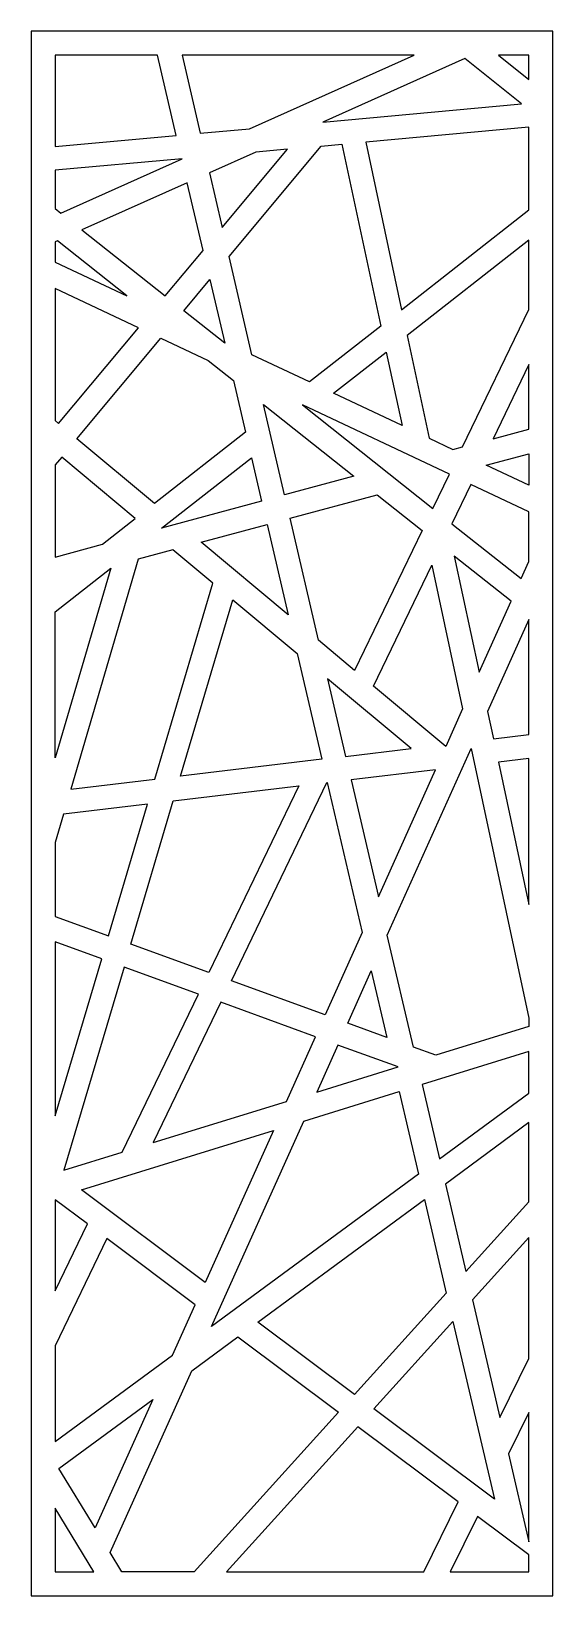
# Model space of a CAD drawing. Extents: x 6802 to 7455, y 3212 to 5172.
import ezdxf

# ---------------------------------------------------------------- set-up
doc = ezdxf.new("R2010")
doc.units = 0
doc.layers.get('0').update_dxf_attribs({"linetype": 'CONTINUOUS'})

msp = doc.modelspace()

# ---------------------------------------------------------------- linework, layer by layer
for points in [[(6802.4, 3212.4), (7455.3, 3212.4), (7455.3, 5172.1), (6802.4, 5172.1)], [(6832.2, 5027.8), (6983.9, 5041.6), (6960.4, 5142.2), (6832.2, 5142.2)], [(7075.7, 5050), (7282, 5142.2), (6991.1, 5142.2), (7013.9, 5044.4)], [(7416.1, 5081), (7345.3, 5137.8), (7167.6, 5058.4)], [(7387.5, 5142.2), (7425.5, 5111.8), (7425.5, 5142.2)], [(7425.5, 4948.4), (7425.5, 5051.8), (7221.1, 5033.2), (7266, 4823.3)], [(7083.4, 5020.7), (7025.5, 4994.8), (7041.5, 4926.2), (7123.4, 5024.4)], [(7239.9, 4802.8), (7150.7, 4732.8), (7078.6, 4766.8), (7050, 4889.8), (7165.5, 5028.2), (7191.2, 5030.5)], [(6991.5, 5012.4), (6832.2, 4997.9), (6832.2, 4950.1), (6839.4, 4944.4)], [(7017.5, 4897.5), (6997.7, 4982.4), (6865.8, 4923.5), (6970, 4840.6)], [(6921.9, 4840.7), (6835.1, 4909.7), (6832.2, 4908.5), (6832.2, 4883)], [(7342.4, 4651.4), (7425.5, 4823.4), (7425.5, 4910.4), (7273, 4790.8), (7300.5, 4662.2), (7330.4, 4648.1)], [(7026, 4861.1), (7044.6, 4781.3), (6993.4, 4822)], [(6836.6, 4680.7), (6936.7, 4800.7), (6832.2, 4850), (6832.2, 4684.3)], [(7024, 4759.6), (7055.5, 4734.5), (7070.6, 4669.9), (6956.6, 4580.5), (6859.5, 4661.6), (6964.7, 4787.6)], [(7181, 4718.6), (7246.9, 4770.3), (7266.6, 4678.2)], [(7425.5, 4754.7), (7380.6, 4661.7), (7425.5, 4673.8)], [(7119.6, 4591.2), (7093.2, 4704.6), (7206.4, 4614.6)], [(7141.9, 4704), (7305.2, 4574.2), (7326, 4617.2)], [(6832.2, 4628.9), (6832.2, 4513.5), (6891.7, 4529.6), (6932.6, 4561.7), (6840.4, 4638.6)], [(7090.8, 4583.4), (6965.5, 4549.5), (7078.1, 4637.9)], [(7425.5, 4603.3), (7372.1, 4628.5), (7425.5, 4642.9)], [(7126.4, 4562.1), (7235.4, 4591.5), (7291.9, 4546.6), (7207.3, 4371.4), (7162.1, 4409.2)], [(7329.2, 4555.2), (7415.7, 4486.4), (7425.5, 4508), (7425.5, 4570.3), (7353, 4604.5)], [(7097.6, 4554.3), (7124, 4440.9), (7014.9, 4531.9)], [(6936.1, 4510.7), (6851.8, 4222.6), (6957.1, 4235.2), (7029.8, 4480.6), (6979.7, 4522.4)], [(7332.1, 4514.7), (7363.2, 4369.3), (7403.1, 4458.2)], [(6832.2, 4444.9), (6901.8, 4499.5), (6832.2, 4262)], [(7304, 4503.1), (7342.5, 4323.2), (7321.4, 4276.2), (7231, 4351.7)], [(7166.1, 4260.2), (6989.4, 4239.1), (7054.8, 4459.8), (7135.3, 4392.6)], [(7373.8, 4319.9), (7381.1, 4285.9), (7425.5, 4291.2), (7425.5, 4435.1)], [(7173.3, 4360.9), (7196, 4263.7), (7278, 4273.5)], [(7425.5, 3925.4), (7308.8, 3889.3), (7280.9, 3899.5), (7248.2, 4040), (7353.1, 4273.8), (7425.5, 3935.7)], [(7425.5, 4078.4), (7425.5, 4261.1), (7387.3, 4256.5)], [(7237, 4088), (7308.4, 4247.1), (7202.8, 4234.5)], [(7137.5, 4226.7), (7024.7, 3993), (6927.1, 4028.5), (6980.2, 4207.9)], [(7173, 4230.9), (7216.8, 4043), (7170.5, 3939.8), (7052.9, 3982.7), (7172.6, 4230.9)], [(6899, 4038.8), (6947.9, 4204), (6842.7, 4191.5), (6832.2, 4155.7), (6832.2, 4063.1)], [(6890.5, 4010.1), (6832.2, 4031.4), (6832.2, 3813.3)], [(6843.2, 3745.4), (6916, 3767.9), (7011.6, 3965.9), (6918.6, 3999.9)], [(7247.4, 3911.7), (7198.6, 3929.5), (7228, 3995)], [(7039.8, 3955.7), (6955, 3779.9), (7121.9, 3831.5), (7158.2, 3912.5)], [(7261.6, 3874.8), (7186.3, 3902.2), (7159.9, 3843.3)], [(7291.8, 3852.8), (7313.5, 3759.7), (7425.5, 3842), (7425.5, 3894.2)], [(7028.1, 3549.6), (7143.6, 3807), (7263.2, 3844), (7287.4, 3740.4)], [(7425.5, 3705.8), (7425.5, 3805), (7320.9, 3728), (7346.5, 3618.4)], [(6865.2, 3720.9), (7105.6, 3795.2), (7020.1, 3604.7)], [(6872.6, 3678), (6832.2, 3708.3), (6832.2, 3594.2)], [(7294.7, 3708.8), (7322.1, 3591.4), (7207.3, 3464.4), (7086.1, 3555.2)], [(6832.2, 3405.4), (6979.2, 3513.6), (7007.6, 3576.8), (6897, 3659.7), (6832.2, 3525.5)], [(7389.1, 3435.7), (7425.5, 3509.6), (7425.5, 3661.2), (7354.7, 3583)], [(7330.4, 3556), (7382.3, 3333.2), (7231.3, 3446.4)], [(7061, 3536.7), (7187.2, 3442.1), (7006.5, 3242.2), (6915.7, 3242.2), (6901, 3266.4), (7003.2, 3494.2)], [(6882.2, 3297.4), (6837, 3371.8), (6954.4, 3458.3)], [(7399.8, 3389.9), (7425.5, 3279.7), (7425.5, 3442)], [(7336.9, 3329.9), (7211.2, 3424.1), (7046.8, 3242.2), (7293.8, 3242.2)], [(6880.8, 3242.2), (6832.2, 3322.1), (6832.2, 3242.2)], [(7361.3, 3311.6), (7327.1, 3242.2), (7425.5, 3242.2), (7425.5, 3263.5)]]:
    msp.add_lwpolyline(points, close=True)

doc.saveas('drawing.dxf')
